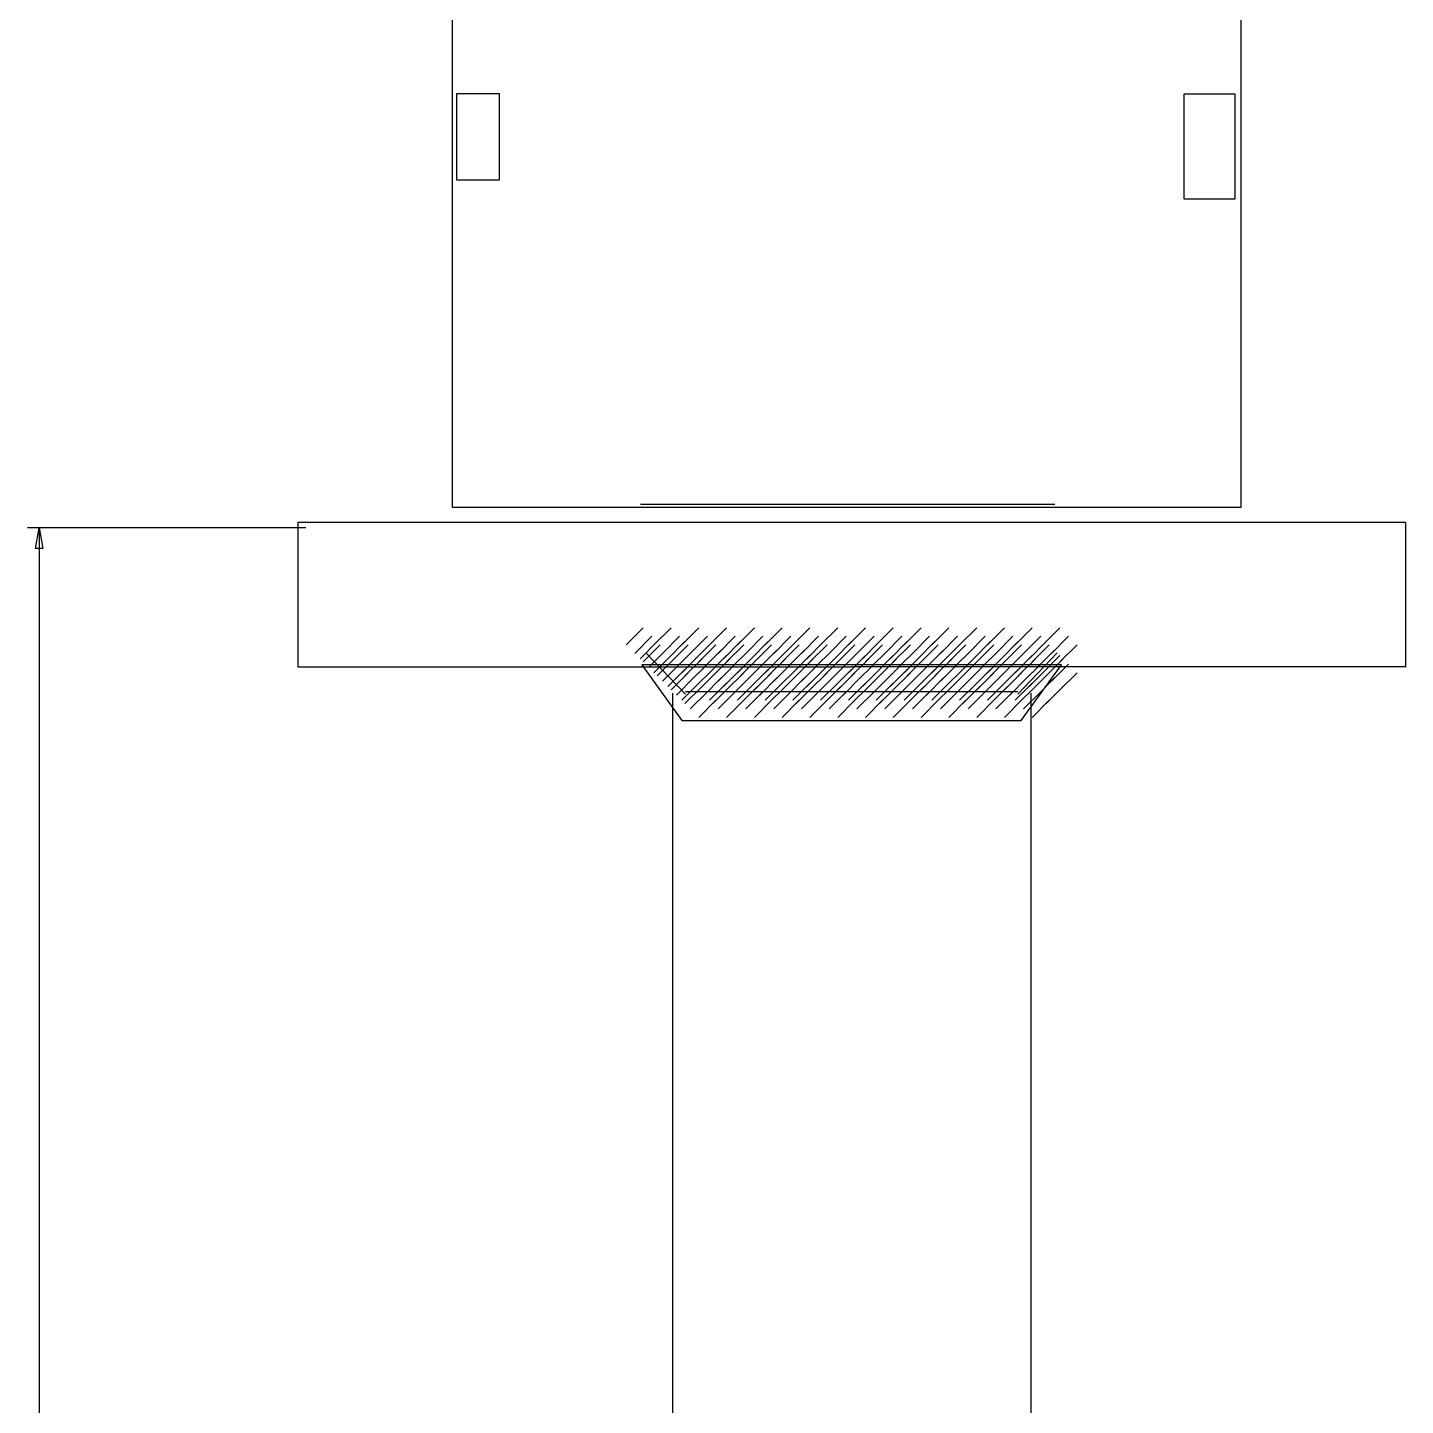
# Model space of a CAD drawing. Extents: x 8 to 198, y 8 to 338.
# Drawn here: x 20.96 to 55.1, y 60.26 to 94.41 of the extents above; entities that cross this region are included whole.
import ezdxf

# ---------------------------------------------------------------- set-up
doc = ezdxf.new("R2010")
doc.units = 0
doc.layers.add('LIVELLO_1', color=160, linetype='Continuous')

# ---------------------------------------------------------------- blocks, each defined once
blk = doc.blocks.new('AI9-BLK319')
at = {"layer": 'LIVELLO_1', "color": 7}
for p, q in [((4.05126, -0.364491), (4.473629, 0.057878)), ((4.262444, -0.578087), (4.684641, -0.153307)), ((4.473629, -0.789271), (4.898237, -0.364491))]:
    blk.add_line(p, q, dxfattribs=at)
blk = doc.blocks.new('AI9-BLK318')
at = {"layer": 'LIVELLO_1', "color": 7}
blk.add_blockref('AI9-BLK319', (0, 0), dxfattribs=at)
blk = doc.blocks.new('AI9-BLK317')
at = {"layer": 'LIVELLO_1', "color": 7}
for p, q in [((4.312226, -0.195337), (4.734422, 0.229443)), ((4.523238, -0.406177), (4.945607, 0.018259)), ((4.734422, -0.617361), (5.159203, -0.195337))]:
    blk.add_line(p, q, dxfattribs=at)
blk = doc.blocks.new('AI9-BLK316')
at = {"layer": 'LIVELLO_1', "color": 7}
blk.add_blockref('AI9-BLK317', (0, 0), dxfattribs=at)
blk = doc.blocks.new('AI9-BLK315')
at = {"layer": 'LIVELLO_1', "color": 7}
for p, q in [((4.483361, 0.018431), (4.90573, 0.443212)), ((4.694545, -0.192753), (5.11812, 0.232027)), ((4.90573, -0.403937), (5.331716, 0.018431))]:
    blk.add_line(p, q, dxfattribs=at)
blk = doc.blocks.new('AI9-BLK314')
at = {"layer": 'LIVELLO_1', "color": 7}
blk.add_blockref('AI9-BLK315', (0, 0), dxfattribs=at)
blk = doc.blocks.new('AI9-BLK311')
at = {"layer": 'LIVELLO_1', "color": 7}
for p, q in [((3.362585, -0.364491), (3.784782, 0.057878)), ((3.573598, -0.578087), (3.998378, -0.153307)), ((3.784782, -0.789271), (4.209562, -0.364491))]:
    blk.add_line(p, q, dxfattribs=at)
blk = doc.blocks.new('AI9-BLK310')
at = {"layer": 'LIVELLO_1', "color": 7}
blk.add_blockref('AI9-BLK311', (0, 0), dxfattribs=at)
blk = doc.blocks.new('AI9-BLK309')
at = {"layer": 'LIVELLO_1', "color": 7}
for p, q in [((3.70744, -0.195337), (4.129808, 0.229443)), ((3.918624, -0.406177), (4.343404, 0.018259)), ((4.129808, -0.617361), (4.554588, -0.195337))]:
    blk.add_line(p, q, dxfattribs=at)
blk = doc.blocks.new('AI9-BLK308')
at = {"layer": 'LIVELLO_1', "color": 7}
blk.add_blockref('AI9-BLK309', (0, 0), dxfattribs=at)
blk = doc.blocks.new('AI9-BLK307')
at = {"layer": 'LIVELLO_1', "color": 7}
for p, q in [((4.05126, 0.018431), (4.473629, 0.443212)), ((4.262444, -0.192753), (4.684641, 0.232027)), ((4.473629, -0.403937), (4.898237, 0.018431))]:
    blk.add_line(p, q, dxfattribs=at)
blk = doc.blocks.new('AI9-BLK306')
at = {"layer": 'LIVELLO_1', "color": 7}
blk.add_blockref('AI9-BLK307', (0, 0), dxfattribs=at)
blk = doc.blocks.new('AI9-BLK305')
at = {"layer": 'LIVELLO_1', "color": 7}
for p, q in [((4.312226, 0.213596), (4.734422, 0.638376)), ((4.523238, 0.002412), (4.945607, 0.427192)), ((4.734422, -0.208773), (5.159203, 0.213596))]:
    blk.add_line(p, q, dxfattribs=at)
blk = doc.blocks.new('AI9-BLK304')
at = {"layer": 'LIVELLO_1', "color": 7}
blk.add_blockref('AI9-BLK305', (0, 0), dxfattribs=at)
blk = doc.blocks.new('AI9-BLK303')
at = {"layer": 'LIVELLO_1', "color": 7}
for p, q in [((4.483361, 0.385506), (4.90573, 0.810286)), ((4.694545, 0.174322), (5.11812, 0.596691)), ((4.90573, -0.036863), (5.331716, 0.385506))]:
    blk.add_line(p, q, dxfattribs=at)
blk = doc.blocks.new('AI9-BLK302')
at = {"layer": 'LIVELLO_1', "color": 7}
blk.add_blockref('AI9-BLK303', (0, 0), dxfattribs=at)
blk = doc.blocks.new('AI9-BLK301')
at = {"layer": 'LIVELLO_1', "color": 7}
for p, q in [((2.673739, -0.364491), (3.098519, 0.057878)), ((2.884923, -0.578087), (3.309703, -0.153307)), ((3.098519, -0.789271), (3.520888, -0.364491))]:
    blk.add_line(p, q, dxfattribs=at)
blk = doc.blocks.new('AI9-BLK300')
at = {"layer": 'LIVELLO_1', "color": 7}
blk.add_blockref('AI9-BLK301', (0, 0), dxfattribs=at)
blk = doc.blocks.new('AI9-BLK299')
at = {"layer": 'LIVELLO_1', "color": 7}
for p, q in [((3.018765, -0.195337), (3.443545, 0.229443)), ((3.229949, -0.406177), (3.65473, 0.018259)), ((3.443545, -0.617361), (3.865914, -0.195337))]:
    blk.add_line(p, q, dxfattribs=at)
blk = doc.blocks.new('AI9-BLK298')
at = {"layer": 'LIVELLO_1', "color": 7}
blk.add_blockref('AI9-BLK299', (0, 0), dxfattribs=at)
blk = doc.blocks.new('AI9-BLK297')
at = {"layer": 'LIVELLO_1', "color": 7}
for p, q in [((3.362585, 0.018431), (3.784782, 0.443212)), ((3.573598, -0.192753), (3.998378, 0.232027)), ((3.784782, -0.403937), (4.209562, 0.018431))]:
    blk.add_line(p, q, dxfattribs=at)
blk = doc.blocks.new('AI9-BLK296')
at = {"layer": 'LIVELLO_1', "color": 7}
blk.add_blockref('AI9-BLK297', (0, 0), dxfattribs=at)
blk = doc.blocks.new('AI9-BLK295')
at = {"layer": 'LIVELLO_1', "color": 7}
for p, q in [((3.70744, 0.213596), (4.129808, 0.638376)), ((3.918624, 0.002412), (4.343404, 0.427192)), ((4.129808, -0.208773), (4.554588, 0.213596))]:
    blk.add_line(p, q, dxfattribs=at)
blk = doc.blocks.new('AI9-BLK294')
at = {"layer": 'LIVELLO_1', "color": 7}
blk.add_blockref('AI9-BLK295', (0, 0), dxfattribs=at)
blk = doc.blocks.new('AI9-BLK293')
at = {"layer": 'LIVELLO_1', "color": 7}
for p, q in [((4.05126, 0.385506), (4.473629, 0.810286)), ((4.262444, 0.174322), (4.684641, 0.596691)), ((4.473629, -0.036863), (4.898237, 0.385506))]:
    blk.add_line(p, q, dxfattribs=at)
blk = doc.blocks.new('AI9-BLK292')
at = {"layer": 'LIVELLO_1', "color": 7}
blk.add_blockref('AI9-BLK293', (0, 0), dxfattribs=at)
blk = doc.blocks.new('AI9-BLK291')
at = {"layer": 'LIVELLO_1', "color": 7}
for p, q in [((1.985064, -0.364491), (2.409844, 0.057878)), ((2.19866, -0.578087), (2.621029, -0.153307)), ((2.409844, -0.789271), (2.832213, -0.364491))]:
    blk.add_line(p, q, dxfattribs=at)
blk = doc.blocks.new('AI9-BLK290')
at = {"layer": 'LIVELLO_1', "color": 7}
blk.add_blockref('AI9-BLK291', (0, 0), dxfattribs=at)
blk = doc.blocks.new('AI9-BLK289')
at = {"layer": 'LIVELLO_1', "color": 7}
for p, q in [((2.328885, -0.195337), (2.754871, 0.229443)), ((2.540069, -0.406177), (2.966055, 0.018259)), ((2.754871, -0.617361), (3.177067, -0.195337))]:
    blk.add_line(p, q, dxfattribs=at)
blk = doc.blocks.new('AI9-BLK288')
at = {"layer": 'LIVELLO_1', "color": 7}
blk.add_blockref('AI9-BLK289', (0, 0), dxfattribs=at)
blk = doc.blocks.new('AI9-BLK287')
at = {"layer": 'LIVELLO_1', "color": 7}
for p, q in [((2.673739, 0.018431), (3.098519, 0.443212)), ((2.884923, -0.192753), (3.309703, 0.232027)), ((3.098519, -0.403937), (3.520888, 0.018431))]:
    blk.add_line(p, q, dxfattribs=at)
blk = doc.blocks.new('AI9-BLK286')
at = {"layer": 'LIVELLO_1', "color": 7}
blk.add_blockref('AI9-BLK287', (0, 0), dxfattribs=at)
blk = doc.blocks.new('AI9-BLK285')
at = {"layer": 'LIVELLO_1', "color": 7}
for p, q in [((3.018765, 0.213596), (3.443545, 0.638376)), ((3.229949, 0.002412), (3.65473, 0.427192)), ((3.443545, -0.208773), (3.865914, 0.213596))]:
    blk.add_line(p, q, dxfattribs=at)
blk = doc.blocks.new('AI9-BLK284')
at = {"layer": 'LIVELLO_1', "color": 7}
blk.add_blockref('AI9-BLK285', (0, 0), dxfattribs=at)
blk = doc.blocks.new('AI9-BLK283')
at = {"layer": 'LIVELLO_1', "color": 7}
for p, q in [((3.362585, 0.385506), (3.784782, 0.810286)), ((3.573598, 0.174322), (3.998378, 0.596691)), ((3.784782, -0.036863), (4.209562, 0.385506))]:
    blk.add_line(p, q, dxfattribs=at)
blk = doc.blocks.new('AI9-BLK282')
at = {"layer": 'LIVELLO_1', "color": 7}
blk.add_blockref('AI9-BLK283', (0, 0), dxfattribs=at)
blk = doc.blocks.new('AI9-BLK281')
at = {"layer": 'LIVELLO_1', "color": 7}
for p, q in [((1.298801, -0.364491), (1.72117, 0.057878)), ((1.509985, -0.578087), (1.932354, -0.153307)), ((1.72117, -0.789271), (2.143538, -0.364491))]:
    blk.add_line(p, q, dxfattribs=at)
blk = doc.blocks.new('AI9-BLK280')
at = {"layer": 'LIVELLO_1', "color": 7}
blk.add_blockref('AI9-BLK281', (0, 0), dxfattribs=at)
blk = doc.blocks.new('AI9-BLK279')
at = {"layer": 'LIVELLO_1', "color": 7}
for p, q in [((1.64021, -0.195337), (2.064818, 0.229443)), ((1.853806, -0.406177), (2.276002, 0.018259)), ((2.064818, -0.617361), (2.487187, -0.195337))]:
    blk.add_line(p, q, dxfattribs=at)
blk = doc.blocks.new('AI9-BLK278')
at = {"layer": 'LIVELLO_1', "color": 7}
blk.add_blockref('AI9-BLK279', (0, 0), dxfattribs=at)
blk = doc.blocks.new('AI9-BLK277')
at = {"layer": 'LIVELLO_1', "color": 7}
for p, q in [((1.985064, 0.018431), (2.409844, 0.443212)), ((2.19866, -0.192753), (2.621029, 0.232027)), ((2.409844, -0.403937), (2.832213, 0.018431))]:
    blk.add_line(p, q, dxfattribs=at)
blk = doc.blocks.new('AI9-BLK276')
at = {"layer": 'LIVELLO_1', "color": 7}
blk.add_blockref('AI9-BLK277', (0, 0), dxfattribs=at)
blk = doc.blocks.new('AI9-BLK275')
at = {"layer": 'LIVELLO_1', "color": 7}
for p, q in [((2.328885, 0.213596), (2.754871, 0.638376)), ((2.540069, 0.002412), (2.966055, 0.427192)), ((2.754871, -0.208773), (3.177067, 0.213596))]:
    blk.add_line(p, q, dxfattribs=at)
blk = doc.blocks.new('AI9-BLK274')
at = {"layer": 'LIVELLO_1', "color": 7}
blk.add_blockref('AI9-BLK275', (0, 0), dxfattribs=at)
blk = doc.blocks.new('AI9-BLK273')
at = {"layer": 'LIVELLO_1', "color": 7}
for p, q in [((2.673739, 0.385506), (3.098519, 0.810286)), ((2.884923, 0.174322), (3.309703, 0.596691)), ((3.098519, -0.036863), (3.520888, 0.385506))]:
    blk.add_line(p, q, dxfattribs=at)
blk = doc.blocks.new('AI9-BLK272')
at = {"layer": 'LIVELLO_1', "color": 7}
blk.add_blockref('AI9-BLK273', (0, 0), dxfattribs=at)
blk = doc.blocks.new('AI9-BLK271')
at = {"layer": 'LIVELLO_1', "color": 7}
for p, q in [((0.610126, -0.364491), (1.032495, 0.057878)), ((0.821311, -0.578087), (1.243679, -0.153307)), ((1.032495, -0.789271), (1.457275, -0.364491))]:
    blk.add_line(p, q, dxfattribs=at)
blk = doc.blocks.new('AI9-BLK270')
at = {"layer": 'LIVELLO_1', "color": 7}
blk.add_blockref('AI9-BLK271', (0, 0), dxfattribs=at)
blk = doc.blocks.new('AI9-BLK269')
at = {"layer": 'LIVELLO_1', "color": 7}
for p, q in [((0.953947, -0.195337), (1.376143, 0.229443)), ((1.164959, -0.406177), (1.587328, 0.018259)), ((1.376143, -0.617361), (1.800924, -0.195337))]:
    blk.add_line(p, q, dxfattribs=at)
blk = doc.blocks.new('AI9-BLK268')
at = {"layer": 'LIVELLO_1', "color": 7}
blk.add_blockref('AI9-BLK269', (0, 0), dxfattribs=at)
blk = doc.blocks.new('AI9-BLK267')
at = {"layer": 'LIVELLO_1', "color": 7}
for p, q in [((1.298801, 0.018431), (1.72117, 0.443212)), ((1.509985, -0.192753), (1.932354, 0.232027)), ((1.72117, -0.403937), (2.143538, 0.018431))]:
    blk.add_line(p, q, dxfattribs=at)
blk = doc.blocks.new('AI9-BLK266')
at = {"layer": 'LIVELLO_1', "color": 7}
blk.add_blockref('AI9-BLK267', (0, 0), dxfattribs=at)
blk = doc.blocks.new('AI9-BLK265')
at = {"layer": 'LIVELLO_1', "color": 7}
for p, q in [((1.64021, 0.213596), (2.064818, 0.638376)), ((1.853806, 0.002412), (2.276002, 0.427192)), ((2.064818, -0.208773), (2.487187, 0.213596))]:
    blk.add_line(p, q, dxfattribs=at)
blk = doc.blocks.new('AI9-BLK264')
at = {"layer": 'LIVELLO_1', "color": 7}
blk.add_blockref('AI9-BLK265', (0, 0), dxfattribs=at)
blk = doc.blocks.new('AI9-BLK263')
at = {"layer": 'LIVELLO_1', "color": 7}
for p, q in [((1.985064, 0.385506), (2.409844, 0.810286)), ((2.19866, 0.174322), (2.621029, 0.596691)), ((2.409844, -0.036863), (2.832213, 0.385506))]:
    blk.add_line(p, q, dxfattribs=at)
blk = doc.blocks.new('AI9-BLK262')
at = {"layer": 'LIVELLO_1', "color": 7}
blk.add_blockref('AI9-BLK263', (0, 0), dxfattribs=at)
blk = doc.blocks.new('AI9-BLK261')
at = {"layer": 'LIVELLO_1', "color": 7}
for p, q in [((-0.079754, -0.364491), (0.342442, 0.057878)), ((0.13143, -0.578087), (0.557416, -0.153307)), ((0.342442, -0.789271), (0.768429, -0.364491))]:
    blk.add_line(p, q, dxfattribs=at)
blk = doc.blocks.new('AI9-BLK260')
at = {"layer": 'LIVELLO_1', "color": 7}
blk.add_blockref('AI9-BLK261', (0, 0), dxfattribs=at)
blk = doc.blocks.new('AI9-BLK259')
at = {"layer": 'LIVELLO_1', "color": 7}
for p, q in [((0.2651, -0.195337), (0.687469, 0.229443)), ((0.476284, -0.406177), (0.901065, 0.018259)), ((0.687469, -0.617361), (1.112249, -0.195337))]:
    blk.add_line(p, q, dxfattribs=at)
blk = doc.blocks.new('AI9-BLK258')
at = {"layer": 'LIVELLO_1', "color": 7}
blk.add_blockref('AI9-BLK259', (0, 0), dxfattribs=at)
blk = doc.blocks.new('AI9-BLK257')
at = {"layer": 'LIVELLO_1', "color": 7}
for p, q in [((0.610126, 0.018431), (1.032495, 0.443212)), ((0.821311, -0.192753), (1.243679, 0.232027)), ((1.032495, -0.403937), (1.457275, 0.018431))]:
    blk.add_line(p, q, dxfattribs=at)
blk = doc.blocks.new('AI9-BLK256')
at = {"layer": 'LIVELLO_1', "color": 7}
blk.add_blockref('AI9-BLK257', (0, 0), dxfattribs=at)
blk = doc.blocks.new('AI9-BLK255')
at = {"layer": 'LIVELLO_1', "color": 7}
for p, q in [((0.953947, 0.213596), (1.376143, 0.638376)), ((1.164959, 0.002412), (1.587328, 0.427192)), ((1.376143, -0.208773), (1.800924, 0.213596))]:
    blk.add_line(p, q, dxfattribs=at)
blk = doc.blocks.new('AI9-BLK254')
at = {"layer": 'LIVELLO_1', "color": 7}
blk.add_blockref('AI9-BLK255', (0, 0), dxfattribs=at)
blk = doc.blocks.new('AI9-BLK253')
at = {"layer": 'LIVELLO_1', "color": 7}
for p, q in [((1.298801, 0.385506), (1.72117, 0.810286)), ((1.509985, 0.174322), (1.932354, 0.596691)), ((1.72117, -0.036863), (2.143538, 0.385506))]:
    blk.add_line(p, q, dxfattribs=at)
blk = doc.blocks.new('AI9-BLK252')
at = {"layer": 'LIVELLO_1', "color": 7}
blk.add_blockref('AI9-BLK253', (0, 0), dxfattribs=at)
blk = doc.blocks.new('AI9-BLK251')
at = {"layer": 'LIVELLO_1', "color": 7}
for p, q in [((-0.768601, -0.364491), (-0.343821, 0.057878)), ((-0.557416, -0.578087), (-0.132636, -0.153307)), ((-0.343821, -0.789271), (0.078548, -0.364491))]:
    blk.add_line(p, q, dxfattribs=at)
blk = doc.blocks.new('AI9-BLK250')
at = {"layer": 'LIVELLO_1', "color": 7}
blk.add_blockref('AI9-BLK251', (0, 0), dxfattribs=at)
blk = doc.blocks.new('AI9-BLK249')
at = {"layer": 'LIVELLO_1', "color": 7}
for p, q in [((-0.423574, -0.195337), (-0.001206, 0.229443)), ((-0.21239, -0.406177), (0.21239, 0.018259)), ((-0.001206, -0.617361), (0.423574, -0.195337))]:
    blk.add_line(p, q, dxfattribs=at)
blk = doc.blocks.new('AI9-BLK248')
at = {"layer": 'LIVELLO_1', "color": 7}
blk.add_blockref('AI9-BLK249', (0, 0), dxfattribs=at)
blk = doc.blocks.new('AI9-BLK247')
at = {"layer": 'LIVELLO_1', "color": 7}
for p, q in [((-0.079754, 0.018431), (0.342442, 0.443212)), ((0.13143, -0.192753), (0.557416, 0.232027)), ((0.342442, -0.403937), (0.768429, 0.018431))]:
    blk.add_line(p, q, dxfattribs=at)
blk = doc.blocks.new('AI9-BLK246')
at = {"layer": 'LIVELLO_1', "color": 7}
blk.add_blockref('AI9-BLK247', (0, 0), dxfattribs=at)
blk = doc.blocks.new('AI9-BLK245')
at = {"layer": 'LIVELLO_1', "color": 7}
for p, q in [((0.2651, 0.213596), (0.687469, 0.638376)), ((0.476284, 0.002412), (0.901065, 0.427192)), ((0.687469, -0.208773), (1.112249, 0.213596))]:
    blk.add_line(p, q, dxfattribs=at)
blk = doc.blocks.new('AI9-BLK244')
at = {"layer": 'LIVELLO_1', "color": 7}
blk.add_blockref('AI9-BLK245', (0, 0), dxfattribs=at)
blk = doc.blocks.new('AI9-BLK243')
at = {"layer": 'LIVELLO_1', "color": 7}
for p, q in [((0.610126, 0.385506), (1.032495, 0.810286)), ((0.821311, 0.174322), (1.243679, 0.596691)), ((1.032495, -0.036863), (1.457275, 0.385506))]:
    blk.add_line(p, q, dxfattribs=at)
blk = doc.blocks.new('AI9-BLK242')
at = {"layer": 'LIVELLO_1', "color": 7}
blk.add_blockref('AI9-BLK243', (0, 0), dxfattribs=at)
blk = doc.blocks.new('AI9-BLK241')
at = {"layer": 'LIVELLO_1', "color": 7}
for p, q in [((-1.457275, -0.364491), (-1.032495, 0.057878)), ((-1.243679, -0.578087), (-0.821311, -0.153307)), ((-1.032495, -0.789271), (-0.610126, -0.364491))]:
    blk.add_line(p, q, dxfattribs=at)
blk = doc.blocks.new('AI9-BLK240')
at = {"layer": 'LIVELLO_1', "color": 7}
blk.add_blockref('AI9-BLK241', (0, 0), dxfattribs=at)
blk = doc.blocks.new('AI9-BLK239')
at = {"layer": 'LIVELLO_1', "color": 7}
for p, q in [((-1.112249, -0.195337), (-0.687469, 0.229443)), ((-0.901065, -0.406177), (-0.476284, 0.018259)), ((-0.687469, -0.617361), (-0.2651, -0.195337))]:
    blk.add_line(p, q, dxfattribs=at)
blk = doc.blocks.new('AI9-BLK238')
at = {"layer": 'LIVELLO_1', "color": 7}
blk.add_blockref('AI9-BLK239', (0, 0), dxfattribs=at)
blk = doc.blocks.new('AI9-BLK237')
at = {"layer": 'LIVELLO_1', "color": 7}
for p, q in [((-0.768601, 0.018431), (-0.343821, 0.443212)), ((-0.557416, -0.192753), (-0.132636, 0.232027)), ((-0.343821, -0.403937), (0.078548, 0.018431))]:
    blk.add_line(p, q, dxfattribs=at)
blk = doc.blocks.new('AI9-BLK236')
at = {"layer": 'LIVELLO_1', "color": 7}
blk.add_blockref('AI9-BLK237', (0, 0), dxfattribs=at)
blk = doc.blocks.new('AI9-BLK235')
at = {"layer": 'LIVELLO_1', "color": 7}
for p, q in [((-0.423574, 0.213596), (-0.001206, 0.638376)), ((-0.21239, 0.002412), (0.21239, 0.427192)), ((-0.001206, -0.208773), (0.423574, 0.213596))]:
    blk.add_line(p, q, dxfattribs=at)
blk = doc.blocks.new('AI9-BLK234')
at = {"layer": 'LIVELLO_1', "color": 7}
blk.add_blockref('AI9-BLK235', (0, 0), dxfattribs=at)
blk = doc.blocks.new('AI9-BLK233')
at = {"layer": 'LIVELLO_1', "color": 7}
for p, q in [((-0.079754, 0.385506), (0.342442, 0.810286)), ((0.13143, 0.174322), (0.557416, 0.596691)), ((0.342442, -0.036863), (0.768429, 0.385506))]:
    blk.add_line(p, q, dxfattribs=at)
blk = doc.blocks.new('AI9-BLK232')
at = {"layer": 'LIVELLO_1', "color": 7}
blk.add_blockref('AI9-BLK233', (0, 0), dxfattribs=at)
blk = doc.blocks.new('AI9-BLK231')
at = {"layer": 'LIVELLO_1', "color": 7}
for p, q in [((-2.14595, -0.364491), (-1.72117, 0.057878)), ((-1.932354, -0.578087), (-1.509985, -0.153307)), ((-1.72117, -0.789271), (-1.298801, -0.364491))]:
    blk.add_line(p, q, dxfattribs=at)
blk = doc.blocks.new('AI9-BLK230')
at = {"layer": 'LIVELLO_1', "color": 7}
blk.add_blockref('AI9-BLK231', (0, 0), dxfattribs=at)
blk = doc.blocks.new('AI9-BLK229')
at = {"layer": 'LIVELLO_1', "color": 7}
for p, q in [((-1.800924, -0.195337), (-1.376143, 0.229443)), ((-1.587328, -0.406177), (-1.165131, 0.018259)), ((-1.376143, -0.617361), (-0.953947, -0.195337))]:
    blk.add_line(p, q, dxfattribs=at)
blk = doc.blocks.new('AI9-BLK228')
at = {"layer": 'LIVELLO_1', "color": 7}
blk.add_blockref('AI9-BLK229', (0, 0), dxfattribs=at)
blk = doc.blocks.new('AI9-BLK227')
at = {"layer": 'LIVELLO_1', "color": 7}
for p, q in [((-1.457275, 0.018431), (-1.032495, 0.443212)), ((-1.243679, -0.192753), (-0.821311, 0.232027)), ((-1.032495, -0.403937), (-0.610126, 0.018431))]:
    blk.add_line(p, q, dxfattribs=at)
blk = doc.blocks.new('AI9-BLK226')
at = {"layer": 'LIVELLO_1', "color": 7}
blk.add_blockref('AI9-BLK227', (0, 0), dxfattribs=at)
blk = doc.blocks.new('AI9-BLK225')
at = {"layer": 'LIVELLO_1', "color": 7}
for p, q in [((-1.112249, 0.213596), (-0.687469, 0.638376)), ((-0.901065, 0.002412), (-0.476284, 0.427192)), ((-0.687469, -0.208773), (-0.2651, 0.213596))]:
    blk.add_line(p, q, dxfattribs=at)
blk = doc.blocks.new('AI9-BLK224')
at = {"layer": 'LIVELLO_1', "color": 7}
blk.add_blockref('AI9-BLK225', (0, 0), dxfattribs=at)
blk = doc.blocks.new('AI9-BLK223')
at = {"layer": 'LIVELLO_1', "color": 7}
for p, q in [((-0.768601, 0.385506), (-0.343821, 0.810286)), ((-0.557416, 0.174322), (-0.132636, 0.596691)), ((-0.343821, -0.036863), (0.078548, 0.385506))]:
    blk.add_line(p, q, dxfattribs=at)
blk = doc.blocks.new('AI9-BLK222')
at = {"layer": 'LIVELLO_1', "color": 7}
blk.add_blockref('AI9-BLK223', (0, 0), dxfattribs=at)
blk = doc.blocks.new('AI9-BLK221')
at = {"layer": 'LIVELLO_1', "color": 7}
for p, q in [((-2.832213, -0.364491), (-2.409844, 0.057878)), ((-2.621029, -0.578087), (-2.19866, -0.153307)), ((-2.409844, -0.789271), (-1.985064, -0.364491))]:
    blk.add_line(p, q, dxfattribs=at)
blk = doc.blocks.new('AI9-BLK220')
at = {"layer": 'LIVELLO_1', "color": 7}
blk.add_blockref('AI9-BLK221', (0, 0), dxfattribs=at)
blk = doc.blocks.new('AI9-BLK219')
at = {"layer": 'LIVELLO_1', "color": 7}
for p, q in [((-2.488392, -0.195337), (-2.066196, 0.229443)), ((-2.27738, -0.406177), (-1.853806, 0.018259)), ((-2.066196, -0.617361), (-1.64021, -0.195337))]:
    blk.add_line(p, q, dxfattribs=at)
blk = doc.blocks.new('AI9-BLK218')
at = {"layer": 'LIVELLO_1', "color": 7}
blk.add_blockref('AI9-BLK219', (0, 0), dxfattribs=at)
blk = doc.blocks.new('AI9-BLK217')
at = {"layer": 'LIVELLO_1', "color": 7}
for p, q in [((-2.14595, 0.018431), (-1.72117, 0.443212)), ((-1.932354, -0.192753), (-1.509985, 0.232027)), ((-1.72117, -0.403937), (-1.298801, 0.018431))]:
    blk.add_line(p, q, dxfattribs=at)
blk = doc.blocks.new('AI9-BLK216')
at = {"layer": 'LIVELLO_1', "color": 7}
blk.add_blockref('AI9-BLK217', (0, 0), dxfattribs=at)
blk = doc.blocks.new('AI9-BLK215')
at = {"layer": 'LIVELLO_1', "color": 7}
for p, q in [((-1.800924, 0.213596), (-1.376143, 0.638376)), ((-1.587328, 0.002412), (-1.165131, 0.427192)), ((-1.376143, -0.208773), (-0.953947, 0.213596))]:
    blk.add_line(p, q, dxfattribs=at)
blk = doc.blocks.new('AI9-BLK214')
at = {"layer": 'LIVELLO_1', "color": 7}
blk.add_blockref('AI9-BLK215', (0, 0), dxfattribs=at)
blk = doc.blocks.new('AI9-BLK213')
at = {"layer": 'LIVELLO_1', "color": 7}
for p, q in [((-1.457275, 0.385506), (-1.032495, 0.810286)), ((-1.243679, 0.174322), (-0.821311, 0.596691)), ((-1.032495, -0.036863), (-0.610126, 0.385506))]:
    blk.add_line(p, q, dxfattribs=at)
blk = doc.blocks.new('AI9-BLK212')
at = {"layer": 'LIVELLO_1', "color": 7}
blk.add_blockref('AI9-BLK213', (0, 0), dxfattribs=at)
blk = doc.blocks.new('AI9-BLK211')
at = {"layer": 'LIVELLO_1', "color": 7}
for p, q in [((-3.520888, -0.364491), (-3.098691, 0.057878)), ((-3.309703, -0.578087), (-2.884923, -0.153307)), ((-3.098691, -0.789271), (-2.673911, -0.364491))]:
    blk.add_line(p, q, dxfattribs=at)
blk = doc.blocks.new('AI9-BLK210')
at = {"layer": 'LIVELLO_1', "color": 7}
blk.add_blockref('AI9-BLK211', (0, 0), dxfattribs=at)
blk = doc.blocks.new('AI9-BLK209')
at = {"layer": 'LIVELLO_1', "color": 7}
for p, q in [((-3.177239, -0.195337), (-2.754871, 0.229443)), ((-2.966055, -0.406177), (-2.543686, 0.018259)), ((-2.754871, -0.617361), (-2.33009, -0.195337))]:
    blk.add_line(p, q, dxfattribs=at)
blk = doc.blocks.new('AI9-BLK208')
at = {"layer": 'LIVELLO_1', "color": 7}
blk.add_blockref('AI9-BLK209', (0, 0), dxfattribs=at)
blk = doc.blocks.new('AI9-BLK207')
at = {"layer": 'LIVELLO_1', "color": 7}
for p, q in [((-2.832213, 0.018431), (-2.409844, 0.443212)), ((-2.621029, -0.192753), (-2.19866, 0.232027)), ((-2.409844, -0.403937), (-1.985064, 0.018431))]:
    blk.add_line(p, q, dxfattribs=at)
blk = doc.blocks.new('AI9-BLK206')
at = {"layer": 'LIVELLO_1', "color": 7}
blk.add_blockref('AI9-BLK207', (0, 0), dxfattribs=at)
blk = doc.blocks.new('AI9-BLK205')
at = {"layer": 'LIVELLO_1', "color": 7}
for p, q in [((-2.488392, 0.213596), (-2.066196, 0.638376)), ((-2.27738, 0.002412), (-1.853806, 0.427192)), ((-2.066196, -0.208773), (-1.64021, 0.213596))]:
    blk.add_line(p, q, dxfattribs=at)
blk = doc.blocks.new('AI9-BLK204')
at = {"layer": 'LIVELLO_1', "color": 7}
blk.add_blockref('AI9-BLK205', (0, 0), dxfattribs=at)
blk = doc.blocks.new('AI9-BLK203')
at = {"layer": 'LIVELLO_1', "color": 7}
for p, q in [((-2.14595, 0.385506), (-1.72117, 0.810286)), ((-1.932354, 0.174322), (-1.509985, 0.596691)), ((-1.72117, -0.036863), (-1.298801, 0.385506))]:
    blk.add_line(p, q, dxfattribs=at)
blk = doc.blocks.new('AI9-BLK202')
at = {"layer": 'LIVELLO_1', "color": 7}
blk.add_blockref('AI9-BLK203', (0, 0), dxfattribs=at)
blk = doc.blocks.new('AI9-BLK201')
at = {"layer": 'LIVELLO_1', "color": 7}
for p, q in [((-4.209562, -0.364491), (-3.784782, 0.057878)), ((-3.99855, -0.578087), (-3.57377, -0.153307)), ((-3.784782, -0.789271), (-3.362585, -0.364491))]:
    blk.add_line(p, q, dxfattribs=at)
blk = doc.blocks.new('AI9-BLK200')
at = {"layer": 'LIVELLO_1', "color": 7}
blk.add_blockref('AI9-BLK201', (0, 0), dxfattribs=at)
blk = doc.blocks.new('AI9-BLK199')
at = {"layer": 'LIVELLO_1', "color": 7}
for p, q in [((-3.865914, -0.195337), (-3.443545, 0.229443)), ((-3.65473, -0.406177), (-3.229949, 0.018259)), ((-3.443545, -0.617361), (-3.018765, -0.195337))]:
    blk.add_line(p, q, dxfattribs=at)
blk = doc.blocks.new('AI9-BLK198')
at = {"layer": 'LIVELLO_1', "color": 7}
blk.add_blockref('AI9-BLK199', (0, 0), dxfattribs=at)
blk = doc.blocks.new('AI9-BLK197')
at = {"layer": 'LIVELLO_1', "color": 7}
for p, q in [((-3.520888, 0.018431), (-3.098691, 0.443212)), ((-3.309703, -0.192753), (-2.884923, 0.232027)), ((-3.098691, -0.403937), (-2.673911, 0.018431))]:
    blk.add_line(p, q, dxfattribs=at)
blk = doc.blocks.new('AI9-BLK196')
at = {"layer": 'LIVELLO_1', "color": 7}
blk.add_blockref('AI9-BLK197', (0, 0), dxfattribs=at)
blk = doc.blocks.new('AI9-BLK195')
at = {"layer": 'LIVELLO_1', "color": 7}
for p, q in [((-3.177239, 0.213596), (-2.754871, 0.638376)), ((-2.966055, 0.002412), (-2.543686, 0.427192)), ((-2.754871, -0.208773), (-2.33009, 0.213596))]:
    blk.add_line(p, q, dxfattribs=at)
blk = doc.blocks.new('AI9-BLK194')
at = {"layer": 'LIVELLO_1', "color": 7}
blk.add_blockref('AI9-BLK195', (0, 0), dxfattribs=at)
blk = doc.blocks.new('AI9-BLK193')
at = {"layer": 'LIVELLO_1', "color": 7}
for p, q in [((-2.832213, 0.385506), (-2.409844, 0.810286)), ((-2.621029, 0.174322), (-2.19866, 0.596691)), ((-2.409844, -0.036863), (-1.985064, 0.385506))]:
    blk.add_line(p, q, dxfattribs=at)
blk = doc.blocks.new('AI9-BLK192')
at = {"layer": 'LIVELLO_1', "color": 7}
blk.add_blockref('AI9-BLK193', (0, 0), dxfattribs=at)
blk = doc.blocks.new('AI9-BLK191')
at = {"layer": 'LIVELLO_1', "color": 7}
for p, q in [((-4.554588, -0.195337), (-4.129808, 0.229443)), ((-4.343404, -0.406177), (-3.918624, 0.018259)), ((-4.129808, -0.617361), (-3.70744, -0.195337))]:
    blk.add_line(p, q, dxfattribs=at)
blk = doc.blocks.new('AI9-BLK190')
at = {"layer": 'LIVELLO_1', "color": 7}
blk.add_blockref('AI9-BLK191', (0, 0), dxfattribs=at)
blk = doc.blocks.new('AI9-BLK189')
at = {"layer": 'LIVELLO_1', "color": 7}
for p, q in [((-4.209562, 0.018431), (-3.784782, 0.443212)), ((-3.99855, -0.192753), (-3.57377, 0.232027)), ((-3.784782, -0.403937), (-3.362585, 0.018431))]:
    blk.add_line(p, q, dxfattribs=at)
blk = doc.blocks.new('AI9-BLK188')
at = {"layer": 'LIVELLO_1', "color": 7}
blk.add_blockref('AI9-BLK189', (0, 0), dxfattribs=at)
blk = doc.blocks.new('AI9-BLK187')
at = {"layer": 'LIVELLO_1', "color": 7}
for p, q in [((-3.865914, 0.213596), (-3.443545, 0.638376)), ((-3.65473, 0.002412), (-3.229949, 0.427192)), ((-3.443545, -0.208773), (-3.018765, 0.213596))]:
    blk.add_line(p, q, dxfattribs=at)
blk = doc.blocks.new('AI9-BLK186')
at = {"layer": 'LIVELLO_1', "color": 7}
blk.add_blockref('AI9-BLK187', (0, 0), dxfattribs=at)
blk = doc.blocks.new('AI9-BLK185')
at = {"layer": 'LIVELLO_1', "color": 7}
for p, q in [((-3.520888, 0.385506), (-3.098691, 0.810286)), ((-3.309703, 0.174322), (-2.884923, 0.596691)), ((-3.098691, -0.036863), (-2.673911, 0.385506))]:
    blk.add_line(p, q, dxfattribs=at)
blk = doc.blocks.new('AI9-BLK184')
at = {"layer": 'LIVELLO_1', "color": 7}
blk.add_blockref('AI9-BLK185', (0, 0), dxfattribs=at)
blk = doc.blocks.new('AI9-BLK183')
at = {"layer": 'LIVELLO_1', "color": 7}
for p, q in [((-4.899615, 0.018431), (-4.473629, 0.443212)), ((-4.68843, -0.192753), (-4.262444, 0.232027)), ((-4.473629, -0.403937), (-4.05126, 0.018431))]:
    blk.add_line(p, q, dxfattribs=at)
blk = doc.blocks.new('AI9-BLK182')
at = {"layer": 'LIVELLO_1', "color": 7}
blk.add_blockref('AI9-BLK183', (0, 0), dxfattribs=at)
blk = doc.blocks.new('AI9-BLK181')
at = {"layer": 'LIVELLO_1', "color": 7}
for p, q in [((-4.554588, 0.213596), (-4.129808, 0.638376)), ((-4.343404, 0.002412), (-3.918624, 0.427192)), ((-4.129808, -0.208773), (-3.70744, 0.213596))]:
    blk.add_line(p, q, dxfattribs=at)
blk = doc.blocks.new('AI9-BLK180')
at = {"layer": 'LIVELLO_1', "color": 7}
blk.add_blockref('AI9-BLK181', (0, 0), dxfattribs=at)
blk = doc.blocks.new('AI9-BLK179')
at = {"layer": 'LIVELLO_1', "color": 7}
for p, q in [((-4.209562, 0.385506), (-3.784782, 0.810286)), ((-3.99855, 0.174322), (-3.57377, 0.596691)), ((-3.784782, -0.036863), (-3.362585, 0.385506))]:
    blk.add_line(p, q, dxfattribs=at)
blk = doc.blocks.new('AI9-BLK178')
at = {"layer": 'LIVELLO_1', "color": 7}
blk.add_blockref('AI9-BLK179', (0, 0), dxfattribs=at)
blk = doc.blocks.new('AI9-BLK177')
at = {"layer": 'LIVELLO_1', "color": 7}
for p, q in [((-5.159203, 0.213596), (-4.734422, 0.638376)), ((-4.945607, 0.002412), (-4.52341, 0.427192)), ((-4.734422, -0.208773), (-4.312226, 0.213596))]:
    blk.add_line(p, q, dxfattribs=at)
blk = doc.blocks.new('AI9-BLK176')
at = {"layer": 'LIVELLO_1', "color": 7}
blk.add_blockref('AI9-BLK177', (0, 0), dxfattribs=at)
blk = doc.blocks.new('AI9-BLK175')
at = {"layer": 'LIVELLO_1', "color": 7}
for p, q in [((-4.899615, 0.385506), (-4.473629, 0.810286)), ((-4.68843, 0.174322), (-4.262444, 0.596691)), ((-4.473629, -0.036863), (-4.05126, 0.385506))]:
    blk.add_line(p, q, dxfattribs=at)
blk = doc.blocks.new('AI9-BLK174')
at = {"layer": 'LIVELLO_1', "color": 7}
blk.add_blockref('AI9-BLK175', (0, 0), dxfattribs=at)
blk = doc.blocks.new('AI9-BLK173')
at = {"layer": 'LIVELLO_1', "color": 7}
for p, q in [((-5.331716, 0.385506), (-4.906936, 0.810286)), ((-5.11812, 0.174322), (-4.695751, 0.596691)), ((-4.906936, -0.036863), (-4.484567, 0.385506))]:
    blk.add_line(p, q, dxfattribs=at)
blk = doc.blocks.new('AI9-BLK172')
at = {"layer": 'LIVELLO_1', "color": 7}
blk.add_blockref('AI9-BLK173', (0, 0), dxfattribs=at)
blk = doc.blocks.new('AI9-BLK1')
at = {"layer": 'LIVELLO_1', "color": 7}
for p, q in [((-54.435, -89.043), (-64.71, -89.043)), ((-73.002, -89.623), (-79.896, -89.623)), ((-79.609, -89.623), (-79.609, -148.71)), ((-73.196, -89.488), (-73.196, -93.08)), ((-45.75, -89.488), (-45.75, -93.08)), ((-63.594, -93.743), (-64.571, -92.721)), ((-55.354, -93.743), (-54.377, -92.721)), ((-59.473, -93.08), (-73.196, -93.08)), ((-45.75, -93.068), (-59.473, -93.068)), ((-63.911, -93.718), (-63.911, -146.537)), ((-55.352, -93.684), (-63.594, -93.684)), ((-55.037, -93.718), (-55.037, -146.537))]:
    blk.add_line(p, q, dxfattribs=at)
for points in [[(-49.828, -89.119), (-69.369, -89.119), (-69.369, 131.583), (-49.828, 131.583)], [(-49.828, -89.119), (-69.366, -89.119), (-69.366, 131.583), (-49.828, 131.583)], [(-68.2, -78.866), (-69.268, -78.866), (-69.268, -80.997), (-68.2, -80.997)], [(-51.234, -78.866), (-49.975, -78.866), (-49.975, -81.481), (-51.234, -81.481)], [(-59.473, -93.019), (-64.677, -93.019), (-63.679, -94.396), (-55.269, -94.396), (-54.271, -93.019)]]:
    blk.add_lwpolyline(points, close=True, dxfattribs=at)
for points in [[(-79.609, -89.623), (-79.517, -90.136), (-79.702, -90.136), (-79.609, -89.623)], [(-45.75, -89.488), (-59.473, -89.488), (-73.196, -89.488)]]:
    blk.add_lwpolyline(points, dxfattribs=at)
for name, p in [('AI9-BLK172', (-59.731, -92.908)), ('AI9-BLK174', (-59.474, -92.908)), ('AI9-BLK178', (-59.474, -92.908)), ('AI9-BLK184', (-59.474, -92.908)), ('AI9-BLK192', (-59.474, -92.908)), ('AI9-BLK202', (-59.474, -92.908)), ('AI9-BLK212', (-59.474, -92.908)), ('AI9-BLK222', (-59.474, -92.908)), ('AI9-BLK232', (-59.474, -92.908)), ('AI9-BLK242', (-59.474, -92.908)), ('AI9-BLK252', (-59.474, -92.908)), ('AI9-BLK262', (-59.474, -92.908)), ('AI9-BLK272', (-59.474, -92.908)), ('AI9-BLK282', (-59.474, -92.908)), ('AI9-BLK292', (-59.474, -92.908)), ('AI9-BLK302', (-59.217, -92.908)), ('AI9-BLK176', (-59.558, -93.08)), ('AI9-BLK180', (-59.474, -93.08)), ('AI9-BLK186', (-59.474, -93.08)), ('AI9-BLK194', (-59.474, -93.08)), ('AI9-BLK204', (-59.474, -93.08)), ('AI9-BLK214', (-59.474, -93.08)), ('AI9-BLK224', (-59.474, -93.08)), ('AI9-BLK234', (-59.474, -93.08)), ('AI9-BLK244', (-59.474, -93.08)), ('AI9-BLK254', (-59.474, -93.08)), ('AI9-BLK264', (-59.474, -93.08)), ('AI9-BLK274', (-59.474, -93.08)), ('AI9-BLK284', (-59.474, -93.08)), ('AI9-BLK294', (-59.474, -93.08)), ('AI9-BLK304', (-59.39, -93.08)), ('AI9-BLK182', (-59.474, -93.231)), ('AI9-BLK188', (-59.474, -93.231)), ('AI9-BLK196', (-59.474, -93.231)), ('AI9-BLK206', (-59.474, -93.231)), ('AI9-BLK216', (-59.474, -93.231)), ('AI9-BLK226', (-59.474, -93.231)), ('AI9-BLK236', (-59.474, -93.231)), ('AI9-BLK246', (-59.474, -93.231)), ('AI9-BLK256', (-59.474, -93.231)), ('AI9-BLK266', (-59.474, -93.231)), ('AI9-BLK276', (-59.474, -93.231)), ('AI9-BLK286', (-59.474, -93.231)), ('AI9-BLK296', (-59.474, -93.231)), ('AI9-BLK306', (-59.474, -93.231)), ('AI9-BLK314', (-59.217, -93.231)), ('AI9-BLK190', (-59.474, -93.361)), ('AI9-BLK198', (-59.474, -93.361)), ('AI9-BLK208', (-59.474, -93.361)), ('AI9-BLK218', (-59.474, -93.361)), ('AI9-BLK228', (-59.474, -93.361)), ('AI9-BLK238', (-59.474, -93.361)), ('AI9-BLK248', (-59.474, -93.361)), ('AI9-BLK258', (-59.474, -93.361)), ('AI9-BLK268', (-59.474, -93.361)), ('AI9-BLK278', (-59.474, -93.361)), ('AI9-BLK288', (-59.474, -93.361)), ('AI9-BLK298', (-59.474, -93.361)), ('AI9-BLK308', (-59.474, -93.361)), ('AI9-BLK316', (-59.39, -93.361)), ('AI9-BLK200', (-59.474, -93.533)), ('AI9-BLK210', (-59.474, -93.533)), ('AI9-BLK220', (-59.474, -93.533)), ('AI9-BLK230', (-59.474, -93.533)), ('AI9-BLK240', (-59.474, -93.533)), ('AI9-BLK250', (-59.474, -93.533)), ('AI9-BLK260', (-59.474, -93.533)), ('AI9-BLK270', (-59.474, -93.533)), ('AI9-BLK280', (-59.474, -93.533)), ('AI9-BLK290', (-59.474, -93.533)), ('AI9-BLK300', (-59.474, -93.533)), ('AI9-BLK310', (-59.474, -93.533)), ('AI9-BLK318', (-59.474, -93.533))]:
    blk.add_blockref(name, p, dxfattribs=at)

msp = doc.modelspace()

# ---------------------------------------------------------------- block references
at = {"layer": 'LIVELLO_1', "color": 7}
msp.add_blockref('AI9-BLK1', (100.854309, 171.632935), dxfattribs=at)

doc.saveas('drawing.dxf')
